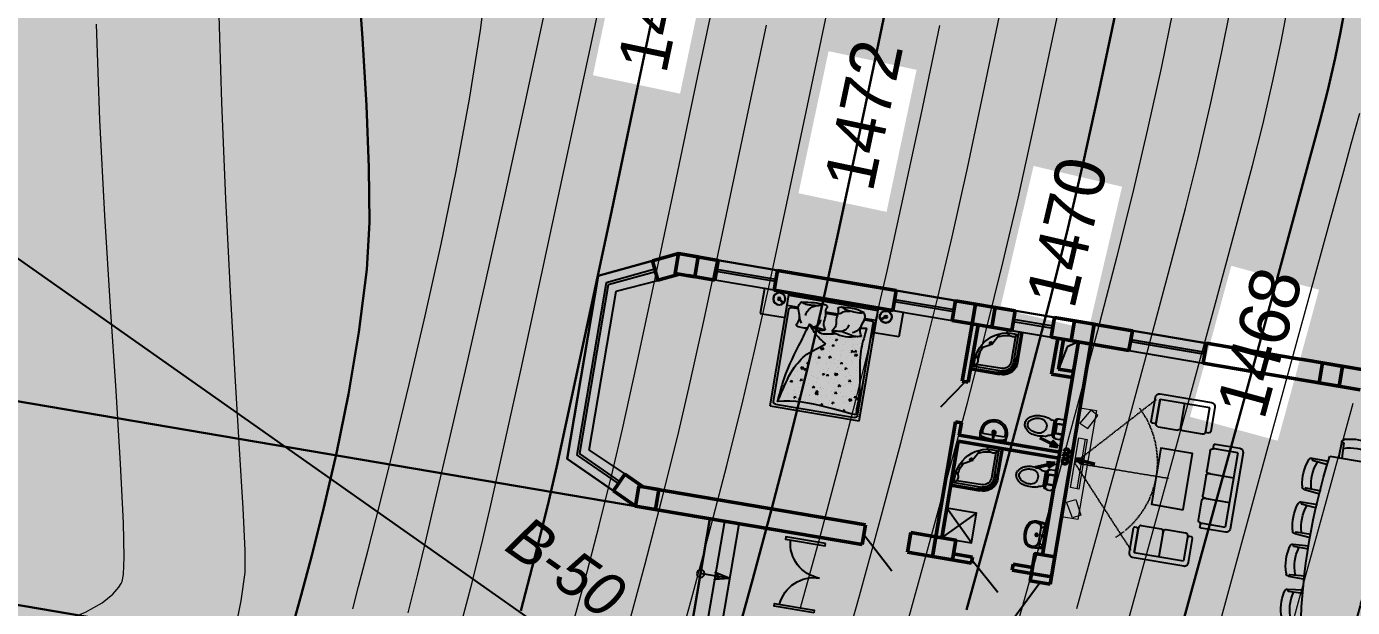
# Model space of a CAD drawing. Header units: millimetres. Extents: x 474337 to 1180020, y 4124662 to 4776603.
# Drawn here: x 746877 to 773287, y 4355493 to 4367062 of the extents above; entities that cross this region are included whole.
import ezdxf

# ---------------------------------------------------------------- set-up
doc = ezdxf.new("R2010")
doc.units = ezdxf.units.MM
doc.linetypes.add('ACAD_ISO07W100', pattern=[3, 0, -3])
for name, color, linetype in [('(014) Водопровод', 5, 'ИК_Водопровод -------в--------'), ('(031) Горизонтали', 42, 'Continuous'), ('STENI', 7, 'Continuous')]:
    doc.layers.add(name, color=color, linetype=linetype)
doc.layers.add('(032) Горизонтали утолщенные', color=32, linetype='Continuous', lineweight=30)
doc.layers.add('(042) Бергштрих11', color=32, linetype='Continuous', lineweight=30)
doc.styles.add('BM-431', font='')
doc.styles.add('P-131', font='')
doc.styles.get('BM-431').set_extended_font_data('Bm431', italic=True)
doc.styles.get('P-131').set_extended_font_data('P131')
doc.linetypes.add('ИК_Водопровод -------в--------', pattern='A,9,-0.6,["В",Standard,S=1.2,R=0,X=0,Y=-0.6],-1.2', length=10.8)

# ---------------------------------------------------------------- blocks, each defined once
blk = doc.blocks.new('FJGHJ')
at = {"linetype": 'ByBlock'}
for p, q in [((-325939, -483028), (-325962, -483035)), ((-325422, -483012), (-325399, -483018)), ((-325078, -483012), (-325101, -483018)), ((-324560, -483028), (-324538, -483035)), ((-326898, -483154), (-326889, -483489)), ((-326860, -483168), (-326897, -483171)), ((-326839, -483092), (-326861, -483100)), ((-326859, -483169), (-326823, -483482)), ((-326323, -483056), (-326299, -483061)), ((-326292, -483130), (-326285, -483434)), ((-326291, -483128), (-326254, -483126)), ((-326256, -483109), (-326219, -483429)), ((-326000, -483088), (-326005, -483415)), ((-325964, -483103), (-326001, -483104)), ((-325962, -483104), (-325939, -483411)), ((-325395, -483087), (-325399, -483387)), ((-325393, -483086), (-325356, -483085)), ((-325357, -483068), (-325334, -483385)), ((-325143, -483068), (-325166, -483385)), ((-325107, -483086), (-325144, -483085)), ((-325105, -483087), (-325101, -483387)), ((-324538, -483104), (-324561, -483411)), ((-324536, -483103), (-324499, -483104)), ((-324499, -483088), (-324495, -483415)), ((-324244, -483109), (-324281, -483429)), ((-324209, -483128), (-324246, -483126)), ((-324208, -483130), (-324215, -483434)), ((-324177, -483056), (-324201, -483061)), ((-323641, -483169), (-323677, -483482)), ((-323661, -483092), (-323639, -483100)), ((-323640, -483168), (-323603, -483171)), ((-323602, -483154), (-323611, -483489)), ((-326994, -483500), (-326994, -484519)), ((-323506, -483500), (-323506, -484519)), ((-327378, -483751), (-327371, -483728)), ((-327320, -483688), (-326994, -483673)), ((-327303, -483724), (-327303, -483687)), ((-327302, -483726), (-326994, -483739)), ((-323280, -483688), (-323506, -483673)), ((-323298, -483726), (-323506, -483739)), ((-323297, -483724), (-323297, -483687)), ((-323222, -483751), (-323229, -483728)), ((-327378, -484268), (-327371, -484291)), ((-327320, -484331), (-326994, -484346)), ((-327303, -484295), (-327303, -484328)), ((-327302, -484293), (-326994, -484280)), ((-323298, -484293), (-323506, -484280)), ((-323280, -484331), (-323506, -484346)), ((-323297, -484295), (-323297, -484328)), ((-323222, -484268), (-323229, -484291)), ((-326898, -484865), (-326889, -484530)), ((-326859, -484850), (-326823, -484537)), ((-326292, -484889), (-326285, -484585)), ((-326256, -484910), (-326219, -484590)), ((-326000, -484931), (-326005, -484604)), ((-325962, -484914), (-325939, -484608)), ((-325395, -484932), (-325399, -484632)), ((-325357, -484951), (-325334, -484634)), ((-325143, -484951), (-325166, -484634)), ((-325105, -484932), (-325101, -484632)), ((-324538, -484914), (-324561, -484608)), ((-324499, -484931), (-324495, -484604)), ((-324244, -484910), (-324281, -484590)), ((-324208, -484889), (-324215, -484585)), ((-323641, -484850), (-323677, -484537)), ((-323602, -484865), (-323611, -484530)), ((-326860, -484851), (-326897, -484848)), ((-326291, -484891), (-326254, -484893)), ((-324209, -484891), (-324246, -484893)), ((-323640, -484851), (-323601, -484848)), ((-326839, -484927), (-326861, -484919)), ((-326323, -484963), (-326299, -484958)), ((-325964, -484916), (-326002, -484915)), ((-325939, -484991), (-325962, -484984)), ((-325422, -485007), (-325399, -485001)), ((-325393, -484933), (-325356, -484934)), ((-325107, -484933), (-325144, -484934)), ((-325078, -485007), (-325101, -485001)), ((-324560, -484991), (-324538, -484984)), ((-324536, -484916), (-324499, -484915)), ((-324177, -484963), (-324201, -484958)), ((-323661, -484927), (-323639, -484919))]:
    blk.add_line(p, q, dxfattribs=at)
for centre, radius, start, end in [((-326516, -484003), 967, 78.4646, 109.5151), ((-325945, -483088), 55.9, 108.1498, 179.1895), ((-325653, -483951), 967, 76.2046, 107.2551), ((-325413, -483072), 55.9, 4.2702, 75.3099), ((-325087, -483072), 55.9, 104.6901, 175.7298), ((-324847, -483951), 967, 72.7449, 103.7954), ((-324555, -483088), 55.9, 0.8105, 71.8502), ((-323984, -484003), 967, 70.4849, 101.5354), ((-326842, -483152), 55.9, 110.4098, 181.4495), ((-326860, -483169), 1.4, 6.5302, 93.9898), ((-326513, -484053), 841, 75.5711, 112.4086), ((-326311, -483115), 55.9, 6.5302, 77.5699), ((-326291, -483130), 1.4, 93.9898, 181.4495), ((-325963, -483105), 1.4, 4.2702, 91.7299), ((-325651, -484001), 841, 73.3111, 110.1486), ((-325393, -483087), 1.4, 91.7299, 179.1895), ((-325107, -483087), 1.4, 0.8105, 88.2701), ((-324849, -484001), 841, 69.8514, 106.6889), ((-324536, -483105), 1.4, 88.2701, 175.7298), ((-324189, -483115), 55.9, 102.4301, 173.4698), ((-324209, -483130), 1.4, 358.5505, 86.0102), ((-323987, -484053), 841, 67.5914, 104.4289), ((-323640, -483169), 1.4, 86.0102, 173.4698), ((-323658, -483152), 55.9, 358.5505, 69.5902), ((-325250, -495910), 12532, 82.0013, 97.9987), ((-325250, -495910), 12532, 82.0013, 97.9987), ((-326446, -484009), 967, 164.4748, 195.5252), ((-327317, -483744), 55.9, 92.5404, 163.5801), ((-327302, -483724), 1.4, 180, 267.4596), ((-326396, -484009), 841, 161.5812, 198.4188), ((-324204, -484009), 841, 341.5812, 18.4188), ((-323298, -483724), 1.4, 272.5404, 0), ((-323283, -483744), 55.9, 16.4199, 87.4596), ((-324154, -484009), 967, 344.4748, 15.5252), ((-327317, -484275), 55.9, 196.4199, 267.4596), ((-327302, -484295), 1.4, 92.5404, 180), ((-323298, -484295), 1.4, 0, 87.4596), ((-323283, -484275), 55.9, 272.5404, 343.5801), ((-325250, -472109), 12532, 262.0013, 277.9987), ((-326842, -484866), 55.9, 178.5505, 249.5902), ((-326860, -484849), 1.4, 266.0102, 353.4698), ((-326513, -483966), 841, 247.5914, 284.4289), ((-326291, -484889), 1.4, 178.5505, 266.0102), ((-325651, -484018), 841, 249.8514, 286.6889), ((-324849, -484018), 841, 253.3111, 290.1486), ((-324209, -484889), 1.4, 273.9898, 1.4495), ((-323987, -483966), 841, 255.5711, 292.4086), ((-323640, -484849), 1.4, 186.5302, 273.9898), ((-323658, -484866), 55.9, 290.4098, 1.4495), ((-326516, -484016), 967, 250.4849, 281.5354), ((-326311, -484903), 55.9, 282.4301, 353.4698), ((-325945, -484931), 55.9, 180.8105, 251.8502), ((-325963, -484914), 1.4, 268.2701, 355.7298), ((-325662, -484068), 967, 252.7449, 283.7954), ((-325413, -484947), 55.9, 284.6901, 355.7298), ((-325393, -484932), 1.4, 180.8105, 268.2701), ((-325087, -484947), 55.9, 184.2702, 255.3099), ((-325107, -484932), 1.4, 271.7299, 359.1895), ((-324847, -484068), 967, 256.2046, 287.2551), ((-324536, -484914), 1.4, 184.2702, 271.7299), ((-324555, -484931), 55.9, 288.1498, 359.1895), ((-324189, -484903), 55.9, 186.5302, 257.5699), ((-323984, -484016), 967, 258.4646, 289.5151)]:
    blk.add_arc(centre, radius, start, end, dxfattribs=at)
blk = doc.blocks.new('Ðàêîâèíà')
for p, q in [((0.89, 10.75), (0.75, 9.06)), ((6, 10.75), (0.89, 10.75)), ((3.45, 10.75), (3.45, 10.53)), ((6, 10.75), (6.15, 9.06)), ((5.69, 9.63), (1.2, 9.63)), ((3.82, 9.06), (3.07, 9.06)), ((3.6, 10), (3.3, 10)), ((3.45, 10.15), (3.45, 9.85)), ((3.45, 9.44), (3.45, 8.69)), ((3.45, 6.77), (3.45, 6.55))]:
    blk.add_line(p, q)
for centre, radius in [((3.45, 9.06), 0.375), ((3.45, 9.06), 0.225), ((3.45, 10), 0.15)]:
    blk.add_circle(centre, radius)
for centre, radius, start, end in [((1.57, 9.55), 0.75, 104.142, 162.4105), ((3.45, 2.11), 8.42, 75.858, 104.142), ((5.32, 9.55), 0.75, 17.5895, 75.858)]:
    blk.add_arc(centre, radius, start, end)
at = {"extrusion": (0, 0, -1)}
for major_axis, ratio, start_param, end_param in [((-2.7, 0), 0.930556, 2.854727, 6.570051), ((-2.32, 0), 0.919354, 2.875298, 6.54948)]:
    blk.add_ellipse((3.45, 9.06), major_axis=major_axis, ratio=ratio, start_param=start_param, end_param=end_param, dxfattribs=at)
blk = doc.blocks.new('UM')
at = {"xscale": -1, "rotation": 270}
blk.add_blockref('Ðàêîâèíà', (517.48, 444.59), dxfattribs=at)
blk = doc.blocks.new('Rrovat_TOP_1')
for p, q in [((900, 0), (-900, 0)), ((900, -2280), (900, 0)), ((-900, -2280), (-900, 0)), ((900, -50), (-900, -50)), ((-674, -250), (-900, -250)), ((125, -250), (-125, -250)), ((900, -250), (674, -250)), ((-850, -2180), (-850, -327)), ((-670, -277), (-800, -277)), ((121, -277), (-121, -277)), ((800, -277), (670, -277)), ((850, -2180), (850, -327)), ((-696, -638), (-696, -638)), ((-668, -762), (-668, -762)), ((-608, -779), (-608, -779)), ((-494, -709), (-494, -709)), ((-403, -687), (-403, -687)), ((-370, -788), (-370, -788)), ((-258, -724), (-258, -724)), ((-199, -756), (-164, -771)), ((-199, -756), (-193, -785)), ((-193, -785), (-164, -771)), ((-104, -780), (-104, -780)), ((-66, -731), (-66, -731)), ((23, -737), (23, -737)), ((105, -762), (105, -762)), ((132, -733), (132, -733)), ((-651, -917), (-651, -917)), ((-648, -993), (-591, -992)), ((-648, -993), (-621, -1030)), ((-621, -1030), (-591, -992)), ((-617, -926), (-579, -923)), ((-617, -926), (-597, -949)), ((-597, -949), (-579, -923)), ((-597, -1042), (-597, -1042)), ((-576, -875), (-576, -875)), ((-546, -929), (-512, -944)), ((-546, -929), (-541, -959)), ((-541, -959), (-512, -944)), ((-527, -802), (-527, -802)), ((-512, -838), (-512, -838)), ((-484, -962), (-484, -962)), ((-363, -953), (-363, -953)), ((-340, -827), (-340, -827)), ((-328, -1038), (-328, -1038)), ((-314, -961), (-314, -961)), ((-190, -846), (-190, -846)), ((-161, -886), (-123, -883)), ((-161, -886), (-142, -910)), ((-142, -910), (-123, -883)), ((-124, -962), (-124, -962)), ((-83, -1024), (-83, -1024)), ((-75, -924), (-75, -924)), ((20, -1005), (20, -1005)), ((38, -979), (95, -978)), ((38, -979), (65, -1016)), ((65, -1016), (95, -978)), ((-690, -1244), (-690, -1244)), ((-685, -1307), (-685, -1307)), ((-582, -1149), (-582, -1149)), ((-561, -1192), (-561, -1192)), ((-556, -1119), (-556, -1119)), ((-477, -1288), (-442, -1303)), ((-477, -1288), (-471, -1318)), ((-471, -1318), (-442, -1303)), ((-454, -1197), (-454, -1197)), ((-437, -1077), (-437, -1077)), ((-382, -1206), (-344, -1203)), ((-382, -1206), (-362, -1230)), ((-362, -1230), (-344, -1203)), ((-351, -1216), (-351, -1216)), ((-319, -1072), (-319, -1072)), ((-301, -1162), (-301, -1162)), ((-300, -1315), (-300, -1315)), ((-228, -1236), (-228, -1236)), ((-218, -1150), (-218, -1150)), ((-145, -1238), (-145, -1238)), ((-129, -1115), (-94, -1130)), ((-129, -1115), (-123, -1144)), ((-123, -1144), (-94, -1130)), ((-117, -1126), (-117, -1126)), ((-104, -1120), (-104, -1120)), ((-64, -1268), (-64, -1268)), ((19, -1102), (19, -1102)), ((74, -1166), (112, -1163)), ((74, -1166), (93, -1190)), ((93, -1190), (112, -1163)), ((101, -1279), (101, -1279)), ((109, -1124), (109, -1124)), ((121, -1135), (121, -1135)), ((128, -1300), (128, -1300)), ((172, -1221), (172, -1221)), ((225, -1164), (225, -1164)), ((289, -1301), (324, -1316)), ((289, -1301), (295, -1330)), ((295, -1330), (324, -1316)), ((366, -1309), (366, -1309)), ((-652, -1462), (-652, -1462)), ((-602, -1526), (-564, -1523)), ((-602, -1526), (-582, -1550)), ((-600, -1581), (-600, -1581)), ((-582, -1550), (-564, -1523)), ((-580, -1415), (-580, -1415)), ((-573, -1580), (-573, -1580)), ((-536, -1362), (-536, -1362)), ((-476, -1466), (-476, -1466)), ((-399, -1349), (-399, -1349)), ((-352, -1351), (-352, -1351)), ((-324, -1436), (-267, -1435)), ((-324, -1436), (-297, -1473)), ((-297, -1473), (-267, -1435)), ((-279, -1559), (-279, -1559)), ((-215, -1549), (-215, -1549)), ((-147, -1486), (-109, -1483)), ((-147, -1486), (-127, -1510)), ((-147, -1509), (-147, -1509)), ((-127, -1510), (-109, -1483)), ((-117, -1362), (-117, -1362)), ((-106, -1389), (-106, -1389)), ((-59, -1474), (-24, -1489)), ((-59, -1474), (-53, -1504)), ((-53, -1504), (-24, -1489)), ((-43, -1512), (-43, -1512)), ((-23, -1394), (-23, -1394)), ((39, -1437), (39, -1437)), ((67, -1561), (67, -1561)), ((140, -1563), (140, -1563)), ((190, -1554), (190, -1554)), ((193, -1465), (193, -1465)), ((293, -1324), (293, -1324)), ((295, -1543), (295, -1543)), ((309, -1447), (347, -1443)), ((309, -1447), (329, -1470)), ((314, -1439), (314, -1439)), ((328, -1470), (347, -1443)), ((361, -1422), (419, -1421)), ((361, -1422), (388, -1459)), ((374, -1474), (374, -1474)), ((388, -1459), (419, -1421)), ((429, -1418), (429, -1418)), ((438, -1323), (438, -1323)), ((476, -1524), (476, -1524)), ((531, -1496), (531, -1496)), ((-813, -1846), (-784, -1843)), ((-803, -1870), (-784, -1843)), ((-755, -1820), (-720, -1835)), ((-755, -1820), (-749, -1850)), ((-752, -1653), (-752, -1653)), ((-749, -1850), (-720, -1835)), ((-724, -1697), (-724, -1697)), ((-723, -1773), (-723, -1773)), ((-650, -1732), (-650, -1732)), ((-625, -1586), (-625, -1586)), ((-562, -1843), (-562, -1843)), ((-516, -1606), (-516, -1606)), ((-469, -1662), (-469, -1662)), ((-441, -1786), (-441, -1786)), ((-414, -1684), (-414, -1684)), ((-407, -1647), (-372, -1662)), ((-407, -1647), (-401, -1677)), ((-401, -1677), (-372, -1662)), ((-395, -1740), (-395, -1740)), ((-367, -1807), (-329, -1803)), ((-367, -1807), (-347, -1830)), ((-347, -1830), (-329, -1803)), ((-335, -1589), (-335, -1589)), ((-328, -1754), (-328, -1754)), ((-271, -1625), (-271, -1625)), ((-260, -1803), (-260, -1803)), ((-178, -1637), (-178, -1637)), ((-89, -1762), (-89, -1762)), ((-58, -1784), (-58, -1784)), ((-31, -1748), (-31, -1748)), ((-24, -1755), (-24, -1755)), ((11, -1833), (46, -1848)), ((11, -1833), (17, -1863)), ((17, -1863), (46, -1848)), ((59, -1590), (59, -1590)), ((66, -1669), (66, -1669)), ((89, -1767), (127, -1763)), ((89, -1767), (108, -1790)), ((108, -1790), (126, -1763)), ((213, -1708), (213, -1708)), ((223, -1637), (223, -1637)), ((250, -1761), (250, -1761)), ((276, -1828), (276, -1828)), ((359, -1660), (394, -1675)), ((359, -1660), (365, -1689)), ((365, -1689), (394, -1675)), ((385, -1736), (385, -1736)), ((400, -1713), (400, -1713)), ((406, -1837), (406, -1837)), ((449, -1661), (449, -1661)), ((524, -1598), (524, -1598)), ((544, -1727), (582, -1724)), ((544, -1727), (564, -1750)), ((564, -1750), (582, -1723)), ((619, -1647), (619, -1647)), ((-814, -1857), (-803, -1870)), ((-792, -2087), (-792, -2087)), ((-791, -2043), (-791, -2043)), ((-767, -2085), (-767, -2085)), ((-732, -1897), (-732, -1897)), ((-686, -1893), (-629, -1892)), ((-686, -1893), (-659, -1930)), ((-659, -1930), (-629, -1892)), ((-643, -1970), (-643, -1970)), ((-539, -1973), (-539, -1973)), ((-519, -1855), (-519, -1855)), ((-496, -1850), (-496, -1850)), ((-475, -2094), (-475, -2094)), ((-337, -2006), (-302, -2021)), ((-337, -2006), (-331, -2036)), ((-331, -2036), (-302, -2021)), ((-316, -2017), (-316, -2017)), ((-306, -2015), (-306, -2015)), ((-285, -1862), (-285, -1862)), ((-257, -1986), (-257, -1986)), ((-239, -2047), (-239, -2047)), ((-182, -1899), (-182, -1899)), ((-132, -2087), (-94, -2083)), ((-132, -2087), (-112, -2110)), ((-112, -2110), (-94, -2083)), ((-101, -2062), (-101, -2062)), ((-82, -1927), (-82, -1927)), ((-3, -1999), (-3, -1999)), ((0, -1879), (57, -1878)), ((0, -1879), (27, -1916)), ((27, -1916), (57, -1878)), ((28, -2059), (28, -2059)), ((99, -2078), (99, -2078)), ((152, -1943), (152, -1943)), ((152, -1948), (152, -1948)), ((156, -1936), (156, -1936)), ((163, -2101), (163, -2101)), ((233, -1952), (233, -1952)), ((324, -2047), (362, -2044)), ((324, -2047), (343, -2070)), ((335, -2030), (335, -2030)), ((343, -2070), (362, -2044)), ((356, -2102), (356, -2102)), ((401, -2109), (401, -2109)), ((429, -2019), (463, -2034)), ((429, -2019), (434, -2049)), ((434, -1961), (434, -1961)), ((434, -2049), (463, -2034)), ((469, -1905), (469, -1905)), ((480, -1987), (480, -1987)), ((571, -1983), (571, -1983)), ((590, -2037), (590, -2037)), ((604, -1871), (604, -1871)), ((631, -1910), (631, -1910)), ((685, -1865), (689, -1865)), ((685, -1865), (691, -1873)), ((725, -2101), (725, -2101)), ((900, -2280), (-900, -2280)), ((800, -2230), (-800, -2230)), ((-712, -2141), (-712, -2141)), ((-587, -2127), (-549, -2123)), ((-587, -2127), (-568, -2150)), ((-568, -2150), (-549, -2123)), ((-430, -2130), (-430, -2130))]:
    blk.add_line(p, q)
for centre, radius, start, end in [((-352, -410), 250, 40.1552, 91.8905), ((239, -413), 267, 4.1611, 82.3438), ((-800, -327), 50, 90, 180), ((-362, -324), 276, 196.1016, 246.9049), ((-201, -415), 178, 185.3037, 272.1083), ((349, -449), 153, 172.3063, 256.9792), ((239, -328), 393, 324.7782, 346.1183), ((800, -327), 50, 0, 90), ((-800, -2180), 50, 180, 270), ((800, -2180), 50, 270, 0)]:
    blk.add_arc(centre, radius, start, end)
for points in [[(-664, -615), (-615, -498), (-638, -368), (-672, -218), (-633, -140)], [(-633, -140), (-463, -101), (-192, -111)], [(-633, -140), (-545, -166), (-395, -161), (-250, -140), (-188, -110), (-100, -140)], [(-100, -140), (-124, -197), (-113, -334), (-124, -488), (-67, -615)], [(100, -140), (124, -197), (113, -334), (124, -488), (67, -615)], [(633, -140), (545, -166), (395, -161), (250, -140), (188, -110), (100, -140)], [(633, -140), (376, -110), (175, -109)], [(664, -615), (615, -498), (638, -368), (672, -218), (633, -140)], [(-664, -615), (-558, -638), (-269, -592), (-67, -615)], [(-67, -615), (-281, -669), (-545, -639)], [(397, -539), (509, -901), (721, -1709), (768, -2165)]]:
    blk.add_spline(points, degree=3)
for points, knots in [([(-615, -459), (-646, -450), (-685, -441), (-739, -435), (-719, -648), (-669, -891), (-776, -1446), (-825, -1838), (-805, -2042), (-817, -2172), (-795, -2174), (-786, -2175)], [3985.05903, 3985.05903, 3985.05903, 3985.05903, 4080.88352, 4095.097586, 4129.948642, 4553.773643, 5047.299708, 5447.379817, 5706.978712, 5742.134282, 5766.267478, 5766.267478, 5766.267478, 5766.267478]), ([(-786, -2175), (-595, -2155), (-155, -2108), (473, -2088), (773, -2175), (707, -1976), (640, -1553), (321, -1066), (198, -1046), (16, -881), (159, -798), (265, -707), (346, -611), (402, -537), (176, -699), (51, -691), (-88, -664), (-158, -644)], [5766.267478, 5766.267478, 5766.267478, 5766.267478, 6326.544882, 7063.125625, 7075.853468, 7104.137891, 7482.255608, 7822.118426, 8365.070605, 8376.683952, 8384.467459, 8620.875161, 8806.816714, 8824.217175, 8839.174614, 9041.086843, 9254.378307, 9254.378307, 9254.378307, 9254.378307]), ([(314, -598), (299, -595), (217, -584), (134, -601), (67, -615)], [355.798164, 355.798164, 355.798164, 355.798164, 402.016842, 604.685285, 604.685285, 604.685285, 604.685285]), ([(664, -615), (629, -625), (549, -648), (468, -633), (422, -622)], [0, 0, 0, 0, 109.214696, 246.634525, 246.634525, 246.634525, 246.634525])]:
    blk.add_open_spline(points, degree=3, knots=knots)
for points in [[(67, -615), (121, -628), (174, -641), (228, -649)], [(431, -651), (471, -648), (510, -643), (549, -639)]]:
    blk.add_open_spline(points, degree=3)
blk = doc.blocks.new('rererer')
for p, q in [((94227, 365712), (94227, 366212)), ((94227, 366212), (94727, 366212)), ((94727, 366212), (94727, 365712)), ((94393, 365872), (94441, 365782)), ((94461, 365797), (94393, 365872)), ((94727, 365712), (94227, 365712))]:
    blk.add_line(p, q)
for radius in [123, 117, 27, 21.3, 10]:
    blk.add_circle((94378, 365888), radius)
blk = doc.blocks.new('UM_8')
for p, q in [((244, 0), (-244, 0)), ((-182, -45), (-146, -110)), ((175, -30), (-175, -30)), ((142, -120), (-132, -120)), ((35, -180), (-35, -180)), ((27, -61), (-27, -61)), ((0, -88), (0, -34)), ((0, -145), (0, -215)), ((182, -45), (146, -110))]:
    blk.add_line(p, q)
for centre, radius in [((0, -180), 27), ((0, -61), 17), ((0, -180), 17)]:
    blk.add_circle(centre, radius)
for centre, radius, start, end in [((-244, 0), 0.5, 90, 167.3206), ((244, 0), 0.5, 12.6794, 90), ((-104, -234), 169, 178.312, 234.1043), ((894, -257), 1167, 167.3206, 178.6525), ((-273, -229), 0.5, 358.312, 358.6525), ((68, -206), 330, 154.5977, 180.3349), ((-104, -233), 138, 141.0504, 245.2718), ((-175, -90), 60, 90, 154.5977), ((-104, -233), 148, 141.0504, 147.7493), ((-139, -232), 123, 98.7111, 129.9424), ((-139, -232), 113, 86.1548, 129.9424), ((139, -232), 113, 50.0576, 93.8452), ((139, -232), 123, 50.0576, 81.2889), ((104, -233), 138, 294.7282, 38.9496), ((175, -90), 60, 25.4023, 90), ((104, -234), 169, 305.8957, 1.688), ((104, -233), 148, 32.2507, 38.9496), ((-68, -206), 330, 359.6651, 25.4023), ((-894, -257), 1167, 1.3475, 12.6794), ((273, -229), 0.5, 181.3475, 181.688), ((-27, -71), 347, 239.6448, 267.5368), ((-27, -71), 317, 244.8898, 267.5368), ((0, 80), 500, 265.1692, 274.8308), ((0, 80), 470, 265.1692, 274.8308), ((27, -71), 317, 272.4632, 300.3552), ((27, -71), 347, 272.4632, 300.3552)]:
    blk.add_arc(centre, radius, start, end)
blk = doc.blocks.new('Kabina_90x90')
for p, q in [((0, 0), (0, 900)), ((0, 900), (587, 900)), ((0, 871), (622, 868)), ((52, 831), (0, 831)), ((61, 823), (621, 820)), ((524, 870), (524, 857)), ((524, 857), (622, 857)), ((61, 602), (0, 602)), ((103, 775), (621, 772)), ((775, 103), (774, 615)), ((823, 61), (822, 615)), ((859, 524), (858, 615)), ((871, 0), (870, 615)), ((900, 0), (900, 576)), ((289, 317), (333, 317)), ((317, 344), (317, 333)), ((317, 289), (317, 333)), ((344, 317), (333, 317)), ((870, 524), (859, 524)), ((0, 0), (900, 0)), ((602, 61), (602, 0)), ((831, 52), (831, 0))]:
    blk.add_line(p, q)
for radius in [1.53638e-11, 1.71773e-11]:
    blk.add_circle((317, 317), radius)
for centre, radius, start, end in [((710, 710), 658, 170.1218, 279.8874), ((54, 825), 6.99, 343.4397, 108.6657), ((-1, 717), 119, 299.8002, 59.0743), ((613, 612), 289, 352.7951, 95.3452), ((614, 613), 207, 359.7202, 88.3907), ((614, 613), 244, 359.7202, 88.3907), ((614, 613), 255, 359.7202, 88.3907), ((710, 710), 610, 184.9964, 207.5101), ((614, 613), 159, 359.7202, 88.3907), ((0, 0), 460, 13.3198, 76.6788), ((317, 317), 27.7, 111.1867, 338.8133), ((317, 317), 16.8, 90.9418, 359.0582), ((317, 317), 27.7, 338.8133, 111.1867), ((317, 317), 16.8, 359.0582, 90.9418), ((710, 710), 610, 242.4884, 264.9996), ((717, -1), 119, 30.9257, 150.1998), ((825, 54), 6.99, 341.3343, 106.5603)]:
    blk.add_arc(centre, radius, start, end)
blk = doc.blocks.new('101')
for p, q in [((520, 0), (-520, 0)), ((-600, -80), (-600, -570)), ((500, -100), (-500, -100)), ((-500, -570), (-500, -100)), ((0, -570), (0, -100)), ((500, -100), (500, -570)), ((500, -570), (500, -100)), ((600, -570), (600, -80)), ((-530, -600), (-570, -600)), ((-500, -600), (-500, -570)), ((-450, -650), (-50, -650)), ((0, -570), (0, -600)), ((0, -600), (0, -570)), ((0, -570), (0, -600)), ((450, -650), (50, -650)), ((500, -570), (500, -600)), ((500, -570), (500, -600)), ((500, -600), (500, -570)), ((500, -570), (500, -600)), ((500, -570), (500, -600)), ((500, -600), (500, -570)), ((500, -570), (500, -600)), ((530, -600), (570, -600))]:
    blk.add_line(p, q)
for centre, radius, start, end in [((-520, -80), 80, 90, 180), ((520, -80), 80, 0, 90), ((-570, -570), 30, 180, 270), ((-530, -570), 30, 270, 0), ((-450, -600), 50, 180, 270), ((-50, -600), 50, 270, 0), ((50, -600), 50, 180, 270), ((450, -600), 50, 270, 0), ((530, -570), 30, 180, 270), ((570, -570), 30, 270, 0)]:
    blk.add_arc(centre, radius, start, end)
blk = doc.blocks.new('Divan_TOP_8')
for p, q in [((770, 0), (-770, 0)), ((-850, -80), (-850, -570)), ((750, -100), (-750, -100)), ((-750, -570), (-750, -100)), ((-250, -570), (-250, -100)), ((250, -570), (250, -100)), ((750, -100), (750, -570)), ((850, -570), (850, -80)), ((-780, -600), (-820, -600)), ((-750, -600), (-750, -570)), ((-700, -650), (-300, -650)), ((-250, -570), (-250, -600)), ((-250, -600), (-250, -570)), ((-250, -570), (-250, -600)), ((200, -650), (-200, -650)), ((250, -570), (250, -600)), ((250, -600), (250, -570)), ((250, -570), (250, -600)), ((250, -570), (250, -600)), ((250, -600), (250, -570)), ((250, -570), (250, -600)), ((700, -650), (300, -650)), ((750, -570), (750, -600)), ((780, -600), (820, -600))]:
    blk.add_line(p, q)
for centre, radius, start, end in [((-770, -80), 80, 90, 180), ((770, -80), 80, 0, 90), ((-820, -570), 30, 180, 270), ((-780, -570), 30, 270, 0), ((-700, -600), 50, 180, 270), ((-300, -600), 50, 270, 0), ((-200, -600), 50, 180, 270), ((200, -600), 50, 270, 0), ((300, -600), 50, 180, 270), ((700, -600), 50, 270, 0), ((780, -570), 30, 180, 270), ((820, -570), 30, 270, 0)]:
    blk.add_arc(centre, radius, start, end)
blk = doc.blocks.new('fjfj')
at = {"color": 0, "linetype": 'ACAD_ISO07W100', "lineweight": 13, "ltscale": 10}
for p, q in [((-79, -2), (-1486, 1534)), ((-179, -2), (-1985, -12)), ((-79, -2), (-1486, -1537))]:
    blk.add_line(p, q, dxfattribs=at)
at = {"color": 0, "linetype": 'ByBlock', "lineweight": 13}
for points in [[(-219, 1086), (-48, 796), (-221, 716), (-372, 1006)], [(0, 1101), (0, -1101), (-331, -1101), (-331, 1101)], [(-79, 500), (-79, -503), (-247, -503), (-247, 500)], [(-210, 500), (-210, -503), (-247, -503), (-247, 500)], [(-219, -1086), (-48, -796), (-221, -716), (-372, -1006)]]:
    blk.add_lwpolyline(points, close=True, dxfattribs=at)
at = {"color": 0, "linetype": 'ACAD_ISO07W100', "lineweight": 13, "ltscale": 10}
blk.add_arc((52, -2), 1776, 132.0748, 227.9252, dxfattribs=at)
blk = doc.blocks.new('Óíèòàç')
at = {"color": 7}
for p, q in [((-0.86, 3.43), (-0.6, 2.99)), ((2.92, 3.43), (2.66, 2.99)), ((-1, 1.29), (-1, 0.46)), ((2.6, 1.75), (-0.54, 1.75)), ((2.6, 1.66), (-0.54, 1.66)), ((2.55, 1.91), (-0.49, 1.91)), ((-0.48, 2.02), (-0.48, 2.53)), ((2.26, 2.12), (-0.2, 2.12)), ((0, 0), (0, 1.3)), ((0.06, 0.16), (0.06, 1.3)), ((0.11, 0.22), (0.11, 1.3)), ((1.83, 1.53), (0.23, 1.53)), ((1.83, 1.47), (0.23, 1.47)), ((1.83, 1.41), (0.23, 1.41)), ((1.95, 0.22), (1.95, 1.3)), ((2, 0.16), (2, 1.3)), ((2.06, 0), (2.06, 1.3)), ((2.54, 2.02), (2.54, 2.53)), ((3.06, 1.29), (3.06, 0.46))]:
    blk.add_line(p, q, dxfattribs=at)
blk.add_line((-0.54, 0), (2.6, 0))
for points in [[(1.03, 7.24, 0.132804), (0.57, 7.12, 0.106719), (0.04, 6.63, 0.083035), (-0.32, 5.9, 0.071629), (-0.46, 4.92, 0.071629)], [(3.06, 4.92, 0.071629), (2.9, 6.06, 0.083035), (2.47, 6.95, 0.106719), (1.77, 7.59, 0.132804), (1.03, 7.78, 0.132804)], [(2.52, 4.92, 0.071629), (2.38, 5.9, 0.083035), (2.02, 6.63, 0.106719), (1.49, 7.12, 0.132804), (1.03, 7.24, 0.132804)]]:
    blk.add_lwpolyline(points, format="xyb", dxfattribs=at)
for centre, radius, start, end in [((3.02, 4.92), 4.02, 163.6118, 180), ((2.04, 5.21), 3, 144.6252, 163.6118), ((1.42, 5.65), 2.24, 120.2593, 144.6252), ((1.03, 6.32), 1.47, 90, 120.2593), ((8.02, 5.05), 9.02, 180.7773, 190.282), ((-1.39, 2.53), 0.916, 0, 29.8137), ((1.03, 4.92), 1.49, 180, 0), ((3.46, 2.53), 0.916, 150.1863, 180), ((-5.96, 5.05), 9.02, 349.718, 359.2227), ((-0.54, 1.29), 0.458, 90, 180), ((-0.54, 1.2), 0.458, 90, 180), ((-0.54, 0.46), 0.458, 180, 270), ((-0.49, 1.45), 0.458, 90, 180), ((-0.2, 1.66), 0.458, 90, 148.4022), ((0.23, 1.3), 0.229, 90, 180), ((0.23, 1.3), 0.172, 90, 180), ((0.23, 1.3), 0.114, 90, 180), ((1.83, 1.3), 0.229, 0, 90), ((1.83, 1.3), 0.172, 0, 90), ((1.83, 1.3), 0.114, 0, 90), ((2.26, 1.66), 0.458, 31.5978, 90), ((2.55, 1.45), 0.458, 0, 90), ((2.6, 1.29), 0.458, 0, 90), ((2.6, 1.2), 0.458, 0, 90), ((2.6, 0.46), 0.458, 270, 0)]:
    blk.add_arc(centre, radius, start, end, dxfattribs=at)
blk = doc.blocks.new('UN')
at = {"rotation": 90}
blk.add_blockref('Óíèòàç', (490.3, 410.75), dxfattribs=at)
blk = doc.blocks.new('io87po8otjtrio')
h = blk.add_hatch(color=256)
h.dxf.hatch_style = 1
h.paths.add_polyline_path([(5653094.9, 904673.9), (5653428.7, 904894.3), (5653208.3, 905228.1), (5652874.5, 905007.7)])
h = blk.add_hatch(color=256)
h.dxf.hatch_style = 1
h.paths.add_polyline_path([(5649172.6, 902084.4), (5649506.4, 902304.8), (5649286, 902638.6), (5648952.2, 902418.3)])
h = blk.add_hatch(color=256)
h.dxf.hatch_style = 1
h.paths.add_polyline_path([(5656400.6, 899666.7), (5656734.4, 899887.1), (5656514, 900220.9), (5656180.2, 900000.5)])
h = blk.add_hatch(color=256)
h.dxf.hatch_style = 1
h.paths.add_polyline_path([(5657502.5, 897997.7), (5657836.3, 898218), (5657615.9, 898551.9), (5657282.1, 898331.5)])
h = blk.add_hatch(color=256)
h.dxf.hatch_style = 1
h.paths.add_polyline_path([(5652478.3, 897077.2), (5652812.1, 897297.6), (5652591.7, 897631.4), (5652257.9, 897411.1)])
h = blk.add_hatch(color=256)
h.dxf.hatch_style = 1
h.paths.add_polyline_path([(5653580.2, 895408.2), (5653914, 895628.5), (5653693.6, 895962.4), (5653359.8, 895742)])
h = blk.add_hatch(color=256)
h.dxf.hatch_style = 1
h.paths.add_polyline_path([(5656342.3, 891224.3), (5656676.1, 891444.7), (5656455.8, 891778.5), (5656122, 891558.2)])
at = {"color": 7}
for p, q in [((5651795.5, 906092.4), (5648712.5, 904057)), ((5648900.2, 903971.2), (5651800.6, 905886.1)), ((5651795.5, 906092.4), (5652751.2, 905507.8)), ((5652660.8, 905359.9), (5651800.6, 905886.1)), ((5648957.4, 903949.1), (5651798.5, 905824.8)), ((5651812.8, 905624.5), (5649136, 903857.3)), ((5652632.9, 905314.4), (5651798.5, 905824.8)), ((5651812.8, 905624.5), (5652539.7, 905162.1)), ((5655956.7, 905244.9), (5654034.9, 903976.1)), ((5656004.7, 904917), (5654200.2, 903725.7)), ((5656051.5, 904596.9), (5654361.6, 903481.2)), ((5655285.9, 904091.4), (5654959.2, 904586.3)), ((5648712.5, 904057), (5648874.6, 902948.5)), ((5649046.1, 902973.6), (5648900.2, 903971.2)), ((5649098.9, 902981.3), (5648957.4, 903949.1)), ((5649136, 903857.3), (5649275.6, 903007.1)), ((5653032.5, 896963.8), (5653472.1, 896298)), ((5655688.6, 897099.7), (5655688.6, 897099.7)), ((5653139.4, 896075.8), (5652698.7, 896743.4)), ((5653285.5, 896172.2), (5652844.7, 896839.8)), ((5653327.2, 896199.8), (5652886.4, 896867.4))]:
    blk.add_line(p, q, dxfattribs=at)
at = {"color": 7, "lineweight": 50}
for p, q in [((5652751.2, 905507.8), (5652542.5, 905166.5)), ((5653208.3, 905228.1), (5652751.2, 905507.8)), ((5652923.6, 904933.4), (5652542.5, 905166.5)), ((5653208.3, 905228.1), (5655729.5, 901409.3)), ((5653019, 904788.9), (5655395.7, 901188.9)), ((5648874.6, 902948.5), (5649270.4, 903006.4)), ((5649335.1, 902564.3), (5649270.4, 903006.4)), ((5648952.2, 902418.3), (5648874.6, 902948.5)), ((5648952.2, 902418.3), (5649393, 901750.6)), ((5649430.5, 902419.8), (5649726.8, 901970.9)), ((5649393, 901750.6), (5649726.8, 901970.9)), ((5655729.5, 901409.3), (5655395.7, 901188.9)), ((5650054.1, 900749.1), (5650388, 900969.5)), ((5650388, 900969.5), (5651710.2, 898966.7)), ((5650054.1, 900749.1), (5651376.4, 898746.3)), ((5656236.4, 900641.5), (5655902.5, 900421.1)), ((5656236.4, 900641.5), (5656948.3, 899563.1)), ((5655902.5, 900421.1), (5656180.2, 900000.5)), ((5654244.3, 898722.5), (5656180.2, 900000.5)), ((5654619, 898826), (5656246.3, 899900.4)), ((5656634.3, 899821), (5656848.2, 899497)), ((5656948.3, 899563.1), (5656848.2, 899497)), ((5651376.4, 898746.3), (5651710.2, 898966.7)), ((5654310.4, 898622.3), (5654518.8, 898759.9)), ((5655637.3, 897065.8), (5654518.8, 898759.9)), ((5655737.4, 897131.9), (5654619, 898826)), ((5657400.1, 898878.8), (5657300, 898812.6)), ((5657300, 898812.6), (5657515.8, 898485.7)), ((5657400.1, 898878.8), (5657615.9, 898551.9)), ((5654310.4, 898622.3), (5654244.3, 898722.5)), ((5657615.9, 898551.9), (5657739.9, 898633.7)), ((5657960.2, 898299.8), (5657739.9, 898633.7)), ((5652591.7, 897631.4), (5653560, 898270.7)), ((5653626.1, 898170.5), (5653560, 898270.7)), ((5653580.2, 895408.2), (5657960.2, 898299.8)), ((5652037.5, 897744.9), (5652371.3, 897965.2)), ((5652371.3, 897965.2), (5653032.5, 896963.8)), ((5652657.8, 897531.3), (5653626.1, 898170.5)), ((5653776.3, 895837.2), (5657364.8, 898206.3)), ((5652037.5, 897744.9), (5652698.7, 896743.4)), ((5653544.9, 896187.7), (5654145.7, 896584.4)), ((5653611, 896087.5), (5654111.7, 896418.1)), ((5654111.7, 896418.1), (5654277, 896167.8)), ((5654145.7, 896584.4), (5654377.1, 896233.9)), ((5653473.3, 896296.2), (5654338.2, 894986)), ((5653139.4, 896075.8), (5654004.4, 894765.7)), ((5654004.4, 894765.7), (5654338.2, 894986)), ((5654830.8, 893513.9), (5655164.6, 893734.2)), ((5655164.6, 893734.2), (5656913.4, 891085.4)), ((5654830.8, 893513.9), (5656579.6, 890865))]:
    blk.add_line(p, q, dxfattribs=at)
for p, q in [((5650388, 900969.5), (5649726.8, 901970.9)), ((5650054.1, 900749.1), (5649393, 901750.6)), ((5649542.1, 901849), (5650203.2, 900847.5)), ((5649575.5, 901871), (5650236.6, 900869.6)), ((5655562.6, 901299.1), (5656448.7, 901076.4)), ((5656898.3, 899530), (5657684.6, 899319.9)), ((5657850, 898466.8), (5658350.1, 899332.7)), ((5651525.5, 898844.7), (5652186.6, 897843.3)), ((5651558.8, 898866.8), (5652220, 897865.3)), ((5651710.2, 898966.7), (5652371.3, 897965.2)), ((5653593.1, 898220.6), (5653857.2, 898874)), ((5652037.5, 897744.9), (5651376.4, 898746.3)), ((5653032.5, 896963.8), (5652812.1, 897297.6)), ((5653775.4, 896081.9), (5654111.7, 896418.1)), ((5653776.3, 895837.2), (5653775.4, 896081.9)), ((5654153.5, 894864.1), (5654979.9, 893612.3)), ((5654186.8, 894886.1), (5655013.3, 893634.3)), ((5654338.2, 894986), (5655164.6, 893734.2)), ((5654830.8, 893513.9), (5654004.4, 894765.7))]:
    blk.add_line(p, q)
at = {"lineweight": 50}
for p, q in [((5655716.9, 897626.7), (5655798.4, 897236.4)), ((5655216.9, 897312.2), (5655522.5, 897056)), ((5655522.5, 897056), (5655430.8, 897199.8)), ((5655798.4, 897236.4), (5655714.9, 897385.1)), ((5655798.4, 897236.4), (5655815.3, 897406.1)), ((5653032.5, 896963.8), (5652698.7, 896743.4)), ((5655522.5, 897056), (5655364.9, 897121.2)), ((5656135.5, 896523.8), (5655889.1, 896837.3)), ((5655889.1, 896837.3), (5655949.3, 896677.8)), ((5655889.1, 896837.3), (5656029.9, 896741.2)), ((5653473.3, 896296.2), (5653139.4, 896075.8))]:
    blk.add_line(p, q, dxfattribs=at)
at = {"color": 7, "lineweight": 50}
for points in [[(5653428.7, 904894.3), (5653094.9, 904673.9), (5652874.5, 905007.7), (5653208.3, 905228.1)], [(5649506.4, 902304.8), (5649172.6, 902084.4), (5648952.2, 902418.3), (5649286, 902638.6)], [(5656734.4, 899887.1), (5656400.6, 899666.7), (5656180.2, 900000.5), (5656514, 900220.9)], [(5657836.3, 898218), (5657502.5, 897997.7), (5657282.1, 898331.5), (5657615.9, 898551.9)], [(5652812.1, 897297.6), (5652478.3, 897077.2), (5652257.9, 897411.1), (5652591.7, 897631.4)], [(5653914, 895628.5), (5653580.2, 895408.2), (5653359.8, 895742), (5653693.6, 895962.4)], [(5656676.1, 891444.7), (5656342.3, 891224.3), (5656122, 891558.2), (5656455.8, 891778.5)]]:
    blk.add_lwpolyline(points, close=True, dxfattribs=at)
for points in [[(5655285.9, 904091.4), (5655058.2, 904309.3), (5655166.6, 904272.1)], [(5655285.9, 904091.4), (5655175, 904386.4), (5655166.6, 904272.1)], [(5656576.9, 899399.7), (5656076.2, 899069.1), (5655745.6, 899569.8), (5656246.3, 899900.4), (5656576.9, 899399.7), (5655745.6, 899569.8), (5656246.3, 899900.4), (5656076.2, 899069.1)], [(5653776.3, 895837.2), (5653611, 896087.5), (5654111.7, 896418.1), (5654277, 896167.8), (5653776.3, 895837.2)]]:
    blk.add_lwpolyline(points)
for points in [[(5656583.1, 902838.9), (5656142.3, 903506.5), (5656100.6, 903479), (5656541.3, 902811.4)], [(5655414.7, 902067.6), (5654973.9, 902735.2), (5655015.7, 902762.7), (5655456.4, 902095.1)], [(5657673.1, 895279.9), (5656725.3, 894654.2), (5656373.6, 895187), (5657321.4, 895812.7)]]:
    blk.add_lwpolyline(points, close=True)
at = {"color": 7}
blk.add_circle((5654959.2, 904586.3), 76.6, dxfattribs=at)
at = {"lineweight": 50}
for centre in [(5655678.3, 896933.8), (5655761.7, 896988.9), (5655845.2, 897044)]:
    blk.add_circle(centre, 50, dxfattribs=at)
for centre, start, end in [((5656583.1, 902838.9), 127.52862, 213.43258), ((5655414.7, 902067.6), 33.43258, 119.33653)]:
    blk.add_arc(centre, 700, start, end)
for name, p, rotation in [('Rrovat_TOP_1', (5651052.5, 899963), 123.4325756678505), ('rererer', (5773412.1, 543599.9), 33.43257566785051), ('101', (5655665.4, 894334.7), 123.4325756678505), ('Divan_TOP_8', (5657761.1, 894153.8), 213.4325756678505), ('FJGHJ', (5664380.6, 1475830.5), 33.43257566785051)]:
    blk.add_blockref(name, p, dxfattribs=dict(rotation=rotation))
at = {"xscale": -1}
for name, p, rotation in [('rererer', (5371421.9, 1152496.6), 213.4325756678505), ('fjfj', (5655906.7, 896944.1), 303.4325756678505), ('101', (5658418.2, 896152.1), 303.4325756678505)]:
    blk.add_blockref(name, p, dxfattribs=dict(at, rotation=rotation))
at = {"lineweight": 5, "ltscale": 50, "rotation": 213.4325756678505}
blk.add_blockref('UM_8', (5657052.6, 898000.2), dxfattribs=at)
at = {"ltscale": 0.5, "xscale": -100.0000000018626, "yscale": 100.0000000018627, "zscale": 100.0000000003064, "rotation": 213.4325756678505}
blk.add_blockref('UM', (5586121.9, 906486.2), dxfattribs=at)
at = {"ltscale": 100, "xscale": 100, "yscale": 100, "zscale": 100, "rotation": 303.4325756678505}
for p in [(5594738, 915611.7), (5593881.7, 915046.4)]:
    blk.add_blockref('UN', p, dxfattribs=at)
at = {"layer": 'STENI', "lineweight": 13, "rotation": 303.4325756678506}
for p in [(5654619, 898826), (5652657.8, 897531.3)]:
    blk.add_blockref('Kabina_90x90', p, dxfattribs=at)

msp = doc.modelspace()

# ---------------------------------------------------------------- hatches: boundary and pattern name
at = {"lineweight": 30}
h = msp.add_hatch(color=74, dxfattribs=at)
h.dxf.hatch_style = 1
edge = h.paths.add_edge_path()
edge.add_line((791143, 4380058), (787513, 4392917))
edge.add_arc((793330, 4412799), 20716, 214.9498, 253.6907, ccw=False)
edge.add_line((776351, 4400932), (756617, 4395362))
edge.add_arc((757551, 4392511), 3000, 108.1418, 155.5912)
edge.add_line((754819, 4393751), (752012, 4385461))
edge.add_line((752012, 4385461), (763424, 4383523))
edge.add_line((763424, 4383523), (762064, 4384467))
edge.add_line((762064, 4384467), (762682, 4388109))
edge.add_line((762682, 4388109), (764278, 4388551))
edge.add_line((764278, 4388551), (780447, 4385806))
edge.add_line((780447, 4385806), (779325, 4379201))
edge.add_line((779325, 4379201), (781297, 4378866))
edge.add_line((781297, 4378866), (780184, 4372310))
edge.add_line((780184, 4372310), (779950, 4370930))
edge.add_line((779950, 4370930), (779372, 4367528))
edge.add_line((779372, 4367528), (775034, 4368265))
edge.add_line((775034, 4368265), (775101, 4368659))
edge.add_line((775101, 4368659), (764016, 4370541))
edge.add_line((764016, 4370541), (765040, 4376569))
edge.add_line((765040, 4376569), (763900, 4377360))
edge.add_line((763900, 4377360), (764234, 4379329))
edge.add_line((764234, 4379329), (750713, 4381624))
edge.add_line((750713, 4381624), (743444, 4360154))
edge.add_line((743444, 4360154), (759008, 4357511))
edge.add_line((759008, 4357511), (757647, 4358455))
edge.add_line((757647, 4358455), (758266, 4362097))
edge.add_line((758266, 4362097), (759862, 4362539))
edge.add_line((759862, 4362539), (776031, 4359794))
edge.add_line((776031, 4359794), (774909, 4353189))
edge.add_line((774909, 4353189), (776881, 4352854))
edge.add_line((776881, 4352854), (775768, 4346298))
edge.add_line((775768, 4346298), (775534, 4344918))
edge.add_line((775534, 4344918), (774956, 4341516))
edge.add_line((774956, 4341516), (770618, 4342253))
edge.add_line((770618, 4342253), (770685, 4342647))
edge.add_line((770685, 4342647), (759600, 4344529))
edge.add_line((759600, 4344529), (760624, 4350557))
edge.add_line((760624, 4350557), (759484, 4351348))
edge.add_line((759484, 4351348), (759818, 4353316))
edge.add_line((759818, 4353316), (742145, 4356317))
edge.add_line((742145, 4356317), (737248, 4341852))
edge.add_line((737248, 4341852), (709858, 4296443))
edge.add_arc((712518, 4295056), 3000, 152.4555, 276.6998)
edge.add_line((712868, 4292077), (732178, 4296180))
edge.add_line((732178, 4296180), (731830, 4300020))
edge.add_line((731830, 4300020), (736178, 4300410))
edge.add_line((736178, 4300410), (734727, 4319832))
edge.add_line((734727, 4319832), (741079, 4320306))
edge.add_line((741079, 4320306), (742014, 4321881))
edge.add_line((742014, 4321881), (745566, 4322146))
edge.add_line((745566, 4322146), (746725, 4320728))
edge.add_line((746725, 4320728), (753076, 4321203))
edge.add_line((753076, 4321203), (753169, 4319961))
edge.add_line((753169, 4319961), (756161, 4320184))
edge.add_line((756161, 4320184), (757215, 4306069))
edge.add_line((757215, 4306069), (752229, 4305697))
edge.add_line((752229, 4305697), (752527, 4301708))
edge.add_line((752527, 4301708), (748139, 4301380))
edge.add_line((748139, 4301380), (748184, 4300782))
edge.add_line((748184, 4300782), (744857, 4300533))
edge.add_line((744857, 4300533), (745208, 4292082))
edge.add_line((745208, 4292082), (746926, 4269947))
edge.add_line((746926, 4269947), (751349, 4269079))
edge.add_line((751349, 4269079), (753119, 4271029))
edge.add_line((753119, 4271029), (753932, 4274133))
edge.add_line((753932, 4274133), (753820, 4274189))
edge.add_line((753820, 4274189), (755767, 4280410))
edge.add_line((755767, 4280410), (762026, 4293875))
edge.add_line((762026, 4293875), (762927, 4294986))
edge.add_line((762927, 4294986), (763792, 4295462))
edge.add_line((763792, 4295462), (764488, 4295429))
edge.add_line((764488, 4295429), (767708, 4293450))
edge.add_line((767708, 4293450), (770598, 4290687))
edge.add_line((770598, 4290687), (770845, 4289929))
edge.add_line((770845, 4289929), (772277, 4289102))
edge.add_line((772277, 4289102), (772511, 4291780))
edge.add_line((772511, 4291780), (779230, 4317708))
edge.add_line((779230, 4317708), (783940, 4335881))
edge.add_line((783940, 4335881), (788793, 4347431))
edge.add_arc((796894, 4343510), 9000, 91.4667, 154.1763, ccw=False)
edge.add_line((796664, 4352507), (798918, 4352515))
edge.add_line((798918, 4352515), (791143, 4380058))
h = msp.add_hatch(color=21, dxfattribs=at)
h.dxf.hatch_style = 1
h.paths.add_polyline_path([(776031, 4359794), (774909, 4353189), (776881, 4352854), (775768, 4346298), (772416, 4346867), (772332, 4346374), (770360, 4346709), (770703, 4348730), (760844, 4350404), (759484, 4351348), (760487, 4357260), (759008, 4357511), (757647, 4358455), (758266, 4362097), (759862, 4362539)])
at = {"lineweight": 30, "true_color": 0xababab}
h = msp.add_hatch(color=253, dxfattribs=at)
h.dxf.hatch_style = 1
h.paths.add_polyline_path([(759818, 4353317), (760487, 4357260), (743444, 4360154), (742145, 4356317)])

# ---------------------------------------------------------------- linework, layer by layer
at = {"layer": '(014) Водопровод', "elevation": 1476582, "flags": 128}
msp.add_lwpolyline([(740661, 4366690), (865549, 4278740)], dxfattribs=at)
at = {"layer": '(031) Горизонтали', "color": 42, "linetype": 'Continuous', "lineweight": 0}
for points, elevation in [([(753378, 4355467), (753489, 4355908), (753672, 4356616), (753911, 4357550), (754192, 4358669), (754499, 4359933), (754818, 4361300), (755135, 4362730), (755434, 4364182), (755700, 4365616), (755920, 4366990), (756077, 4368265)], 1473990), ([(751047, 4355093), (751153, 4355625), (751231, 4356187), (751230, 4356627), (751190, 4357470), (751122, 4358653), (751035, 4360115), (750940, 4361793), (750846, 4363626), (750764, 4365549), (750704, 4367503)], 1474990), ([(754480, 4355387), (754672, 4356156), (754804, 4356709), (755019, 4357625), (755302, 4358841), (755637, 4360298), (756009, 4361935), (756403, 4363693), (756805, 4365511), (757197, 4367329)], 1473490), ([(746770, 4354863), (746892, 4354942), (747047, 4355038), (747265, 4355116), (747627, 4355229), (748052, 4355397), (748383, 4355582), (748597, 4355757), (748714, 4355894), (748763, 4355969), (748780, 4356010), (748805, 4356150), (748822, 4356494), (748810, 4357179), (748751, 4358350), (748659, 4359805), (748549, 4361478), (748437, 4363299), (748340, 4365200), (748273, 4367112)], 1475490)]:
    msp.add_lwpolyline(points, dxfattribs=dict(at, elevation=elevation))
at = {"layer": '(032) Горизонтали утолщенные', "color": 32, "linetype": 'Continuous', "lineweight": 30, "elevation": 1474490}
msp.add_lwpolyline([(752180, 4355142), (752345, 4355737), (752558, 4356529), (752800, 4357484), (753049, 4358566), (753288, 4359740), (753496, 4360972), (753654, 4362226), (753705, 4363156), (753698, 4364253), (753647, 4365487), (753567, 4366826), (753472, 4368238)], dxfattribs=at)
at = {"layer": '(042) Бергштрих11', "color": 32, "linetype": 'Continuous', "lineweight": 30}
for p, q in [((763392, 4365442, 1470490), (763883, 4365347, 1470490)), ((767426, 4362926, 1468490), (767918, 4362839, 1468490)), ((771591, 4360328, 1466490), (772084, 4360243, 1466490))]:
    msp.add_line(p, q, dxfattribs=at)
at = {"lineweight": 30}
for p, q in [((743444, 4360154, 1503990), (760487, 4357260, 1503990)), ((742145, 4356317, 1503990), (759818, 4353317, 1503990))]:
    msp.add_line(p, q, dxfattribs=at)

# ---------------------------------------------------------------- texts
at = {"layer": '(014) Водопровод', "color": 0, "linetype": 'Continuous', "style": 'BM-431'}
msp.add_text('В-50', height=875, rotation=324.8458, dxfattribs=at).set_placement((756367, 4356651, 1476582))

# ---------------------------------------------------------------- next in the draw order: wipeouts: each hides what was drawn before it
for points, z in [([(759894, 4365725), (760484, 4368529), (758748, 4368895), (758158, 4366091)], 1472490), ([(764007, 4363371), (764605, 4366200), (762852, 4366571), (762253, 4363742)], 1470490), ([(768032, 4361030), (768698, 4363872), (766935, 4364286), (766269, 4361444)], 1468490), ([(771799, 4358813), (772621, 4361820), (770874, 4362297), (770052, 4359290)], 1466490)]:
    msp.add_wipeout(points).translate(0, 0, z).dxf.layer = '(032) Горизонтали утолщенные'

# ---------------------------------------------------------------- next in the draw order: linework, layer by layer
at = {"layer": '(031) Горизонтали', "color": 42, "linetype": 'Continuous', "lineweight": 0}
for points, elevation in [([(755529, 4355137), (755752, 4355987), (755967, 4356844), (756125, 4357532), (756385, 4358693), (756726, 4360247), (757134, 4362115), (757588, 4364215), (758073, 4366467), (758570, 4368791)], 1472990), ([(757708, 4354965), (757995, 4356025), (758282, 4357125), (758556, 4358221), (758745, 4359045), (759023, 4360313), (759376, 4361952), (759788, 4363888), (760244, 4366049), (760730, 4368359)], 1471990), ([(764399, 4355097), (764805, 4356563), (765216, 4358070), (765616, 4359570), (765990, 4361013), (766323, 4362353), (766632, 4363671), (766942, 4365063), (767248, 4366497), (767548, 4367941)], 1468990), ([(759820, 4354567), (760150, 4355760), (760490, 4357024), (760826, 4358317), (761145, 4359599), (761377, 4360598), (761673, 4361934), (762020, 4363542), (762406, 4365360), (762819, 4367323)], 1470990), ([(763065, 4354289), (763466, 4355724), (763880, 4357234), (764290, 4358764), (764679, 4360260), (765029, 4361664), (765312, 4362874), (765616, 4364241), (765934, 4365721), (766259, 4367272)], 1469490), ([(766337, 4354163), (766811, 4355861), (767296, 4357620), (767772, 4359361), (768214, 4361011), (768602, 4362492), (768912, 4363730), (769214, 4365020), (769480, 4366232), (769715, 4367372)], 1467990), ([(767797, 4355473), (768283, 4357230), (768763, 4358978), (769217, 4360645), (769623, 4362157), (769960, 4363439), (770207, 4364418), (770468, 4365541), (770679, 4366527), (770855, 4367413)], 1467490), ([(768513, 4354109), (769033, 4355988), (769564, 4357915), (770081, 4359800), (770559, 4361551), (770972, 4363080), (771295, 4364295), (771502, 4365107), (771709, 4366007), (771866, 4366759), (771992, 4367422)], 1466990), ([(758866, 4355133), (759200, 4356364), (759534, 4357640), (759850, 4358910), (760070, 4359860), (760371, 4361230), (760740, 4362943), (761160, 4364923), (761617, 4367092)], 1471490), ([(762291, 4355483), (762668, 4356856), (763043, 4358260), (763404, 4359649), (763734, 4360976), (764017, 4362188), (764341, 4363651), (764695, 4365302), (765069, 4367079)], 1469990), ([(770319, 4353978), (770865, 4355975), (771418, 4357995), (771947, 4359930), (772425, 4361675), (772823, 4363126), (773112, 4364179), (773264, 4364728), (773436, 4365335)], 1465990), ([(766018, 4339584), (766430, 4340785), (766854, 4341896), (767264, 4342889), (767639, 4343740), (767954, 4344422), (768187, 4344908), (768534, 4345544), (768930, 4346157), (769323, 4346705), (769666, 4347148), (769909, 4347445), (770002, 4347555), (770033, 4347626), (770118, 4347937), (770353, 4348796), (770709, 4350098), (771157, 4351737), (771669, 4353608), (772215, 4355606), (772768, 4357625), (773298, 4359560)], 1465490)]:
    msp.add_lwpolyline(points, dxfattribs=dict(at, elevation=elevation))
at = {"layer": '(032) Горизонтали утолщенные', "color": 32, "linetype": 'Continuous', "lineweight": 30}
for points, elevation in [([(756721, 4355427), (756997, 4356477), (757261, 4357533), (757438, 4358307), (757720, 4359601), (758091, 4361330), (758533, 4363408), (759029, 4365752), (759560, 4368276)], 1472490), ([(760971, 4354718), (761342, 4356062), (761722, 4357473), (762094, 4358898), (762440, 4360287), (762697, 4361394), (763009, 4362800), (763362, 4364440), (763745, 4366251), (764146, 4368170)], 1470490), ([(765597, 4355446), (766042, 4357055), (766485, 4358681), (766908, 4360261), (767292, 4361735), (767618, 4363041), (767929, 4364371), (768224, 4365702), (768502, 4367019), (768763, 4368304)], 1468490), ([(769700, 4354436), (770269, 4356504), (770846, 4358602), (771400, 4360622), (771901, 4362458), (772321, 4364003), (772629, 4365151), (772796, 4365795), (772942, 4366431), (773048, 4366951), (773134, 4367413)], 1466490)]:
    msp.add_lwpolyline(points, dxfattribs=dict(at, elevation=elevation))
at = {"lineweight": 30, "elevation": 1503990}
msp.add_lwpolyline([(759862, 4362539), (758266, 4362097), (757647, 4358455), (759008, 4357511), (760487, 4357260), (759484, 4351348), (760844, 4350404), (770703, 4348730), (770360, 4346709), (772332, 4346374), (772416, 4346867), (775768, 4346298), (776881, 4352854), (774909, 4353189), (776031, 4359794)], close=True, dxfattribs=at)

# ---------------------------------------------------------------- next in the draw order: block references
at = {"lineweight": 50, "xscale": -1, "rotation": 113.7971849768921}
msp.add_blockref('io87po8otjtrio', (-693798, 9895341, 1503990), dxfattribs=at)

# ---------------------------------------------------------------- next in the draw order: texts
at = {"layer": '(032) Горизонтали утолщенные', "style": 'P-131'}
for s, rotation, p in [('1474', 78.1098, (759614, 4366095, 1472490)), ('1472', 78.0588, (763727, 4363741, 1470490)), ('1470', 76.8084, (767742, 4361410, 1468490)), ('1468', 74.7191, (771524, 4359203, 1466490))]:
    msp.add_text(s, height=1000, rotation=rotation, dxfattribs=at).set_placement(p)

doc.saveas('drawing.dxf')
